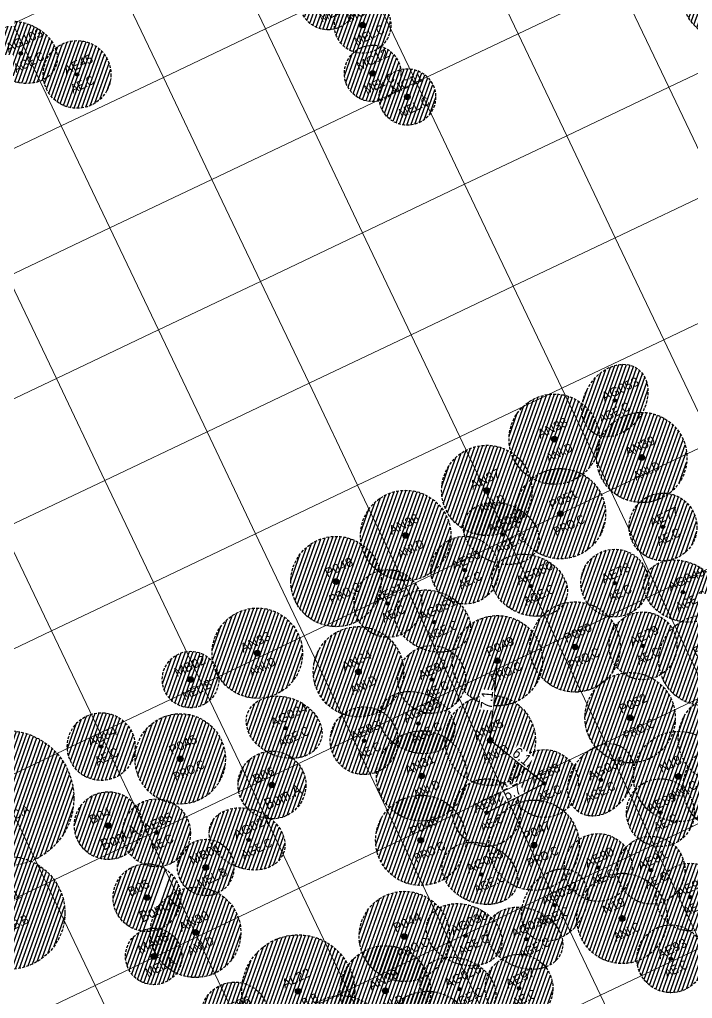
# Model space of a CAD drawing. Header units: metres. Extents: x 679599 to 680038, y 2748524 to 2748844.
# Drawn here: x 679815.6 to 679875.1, y 2748640.2 to 2748726.9 of the extents above; entities that cross this region are included whole.
import ezdxf

# ---------------------------------------------------------------- set-up
doc = ezdxf.new("R2010")
doc.units = ezdxf.units.M
doc.linetypes.add('HIDDEN', pattern=[0.375, 0.25, -0.125])
doc.layers.add('00-GRID_PLANTATION', color=7, linetype='Continuous', lineweight=0, true_color=0xff9c7a)
for name, color, linetype in [('02-L-Setting Out_Dimensions', 250, 'Continuous'), ('COTAUX', 7, 'Continuous'), ('SL_TREE_CANOPY', 251, 'HIDDEN'), ('SL_TREE_ID', 162, 'Continuous'), ('SL_TREE_LEGEND', 7, 'Continuous'), ('SL_TREE_TRUNK', 251, 'Continuous')]:
    doc.layers.add(name, color=color, linetype=linetype)
for name, color, linetype, true_color in [('SL_TREE_ACACIA_ETBAICA', 7, 'Continuous', 0x405700), ('SL_TREE_ACACIA_GERRARDII', 7, 'Continuous', 0x4c4c00), ('SL_TREE_ACACIA_NILOTICA', 7, 'Continuous', 0x264d00), ('SL_TREE_ALBIZIA_LEBBECK', 7, 'Continuous', 0xa3a300), ('SL_TREE_BOMBAX_CEIBA', 7, 'Continuous', 0xb80000), ('SL_TREE_FICUS_RELIGIOSA', 7, 'Continuous', 0x405700), ('SL_TREE_MELIA_AZEDARACH', 7, 'Continuous', 0xfcb0fa), ('SL_TREE_PROSOPIS_CINERARIA', 7, 'Continuous', 0x5f7f00)]:
    doc.layers.add(name, color=color, linetype=linetype, true_color=true_color)
doc.styles.add('E100', font='verdana.ttf', dxfattribs={"height": 0.4})
doc.styles.get("Standard").update_dxf_attribs({"font": 'arial.ttf'})
doc.styles.add('TER-200', font='ARIALN.TTF', dxfattribs={"height": 1})
doc.dimstyles.new('E250', dxfattribs={"dimscale": 0.03, "dimtxt": 0.4, "dimasz": 0.5, "dimexe": 0.1, "dimexo": 1, "dimgap": 4, "dimtad": 1, "dimzin": 0, "dimdsep": 46, "dimtxsty": 'E100', "dimblk1": 'LINCOT200', "dimblk2": 'LINCOT200', "dimsah": 1, "dimcen": 0.1, "dimdle": 0.1, "dimse1": 1, "dimse2": 1, "dimclrt": 256, "dimadec": 0, "dimazin": 0, "dimtfac": 0.01538461538461539, "dimtofl": 0, "dimtmove": 0, "dimatfit": 3, "dimldrblk": 'LINCOT200', "dimfxl": 1, "dimtolj": 1, "dimtzin": 0, "dimarcsym": 0})
pattern_1 = [(45, (0, 0), (-0.2245064030267289, 0.2245064030267289), [])]
pattern_2 = [(70.44812939262282, (-2.328306436538696e-10, -4.656612873077393e-10), (-0.2991926023986827, 0.106254584230064), [])]

# ---------------------------------------------------------------- blocks, each defined once
blk = doc.blocks.new('Bombax_ceiba')
h = blk.add_hatch()
h.set_pattern_fill('ANSI31', color=256, scale=0.1)
h.set_pattern_definition(pattern_1)
edge = h.paths.add_edge_path()
edge.add_arc((4.656612873077393e-10, 4.656612873077393e-10), 3.000000000087448, -25.44812939262281, 334.5518706073772)
at = {"layer": 'SL_TREE_TRUNK'}
h = blk.add_hatch(color=256, dxfattribs=at)
h.dxf.hatch_style = 1
edge = h.paths.add_edge_path()
edge.add_arc((4.656612873077393e-10, 4.656612873077393e-10), 0.2500003876001918, 0, 360)
at = {"layer": 'SL_TREE_CANOPY', "linetype": 'HIDDEN'}
blk.add_circle((4.656612873077393e-10, 4.656612873077393e-10), 3, dxfattribs=at)
at = {"layer": 'SL_TREE_TRUNK'}
blk.add_circle((4.656612873077393e-10, 4.656612873077393e-10), 0.2500003876001918, dxfattribs=at)
at = {"layer": 'SL_TREE_ID'}
blk.add_attdef('ID', (-1.276014421639939, 0.7167202825063849), '', height=0.7999999999999999, rotation=359.9999999999999, dxfattribs=at)
at = {"layer": 'SL_TREE_LEGEND', "insert": (-1.297057115955816, -0.8330300194211304), "char_height": 1, "attachment_point": 1, "style": 'TER-200'}
blk.add_mtext_dynamic_manual_height_columns('Bom.A', width=38.77952334683659, gutter_width=12.5, heights=[0], dxfattribs=at)
blk = doc.blocks.new('Acacia etbaica')
h = blk.add_hatch()
h.set_pattern_fill('ANSI31', color=256, scale=0.1)
h.set_pattern_definition(pattern_1)
edge = h.paths.add_edge_path()
edge.add_arc((4.440892098500626e-16, -1.110223024625157e-15), 3.000000000000001, 0, 360)
at = {"layer": 'SL_TREE_TRUNK'}
h = blk.add_hatch(color=256, dxfattribs=at)
h.dxf.hatch_style = 1
edge = h.paths.add_edge_path()
edge.add_arc((-4.190951585769653e-09, -3.725290298461914e-09), 0.1500002332421871, 286.4511275051879, 569.1271037239628)
edge.add_arc((-2.328306436538696e-09, 2.328306436538696e-09), 0.1500002378014961, 209.127105287983, 286.4511261276718)
at = {"layer": 'SL_TREE_CANOPY'}
blk.add_circle((0, 0), 3, dxfattribs=at)
at = {"layer": 'SL_TREE_TRUNK'}
for radius in [0.1500002332387778, 0.150000232560115]:
    blk.add_circle((-4.190951585769653e-09, -3.725290298461914e-09), radius, dxfattribs=at)
at = {"layer": 'SL_TREE_ID'}
blk.add_attdef('ID', (-0.8932882340763868, 0.3719346012949387), '', height=0.8, rotation=0.000420918299423, dxfattribs=at)
at = {"layer": 'SL_TREE_LEGEND', "insert": (-1.03268935325265, -0.5916003125882874), "char_height": 0.8, "attachment_point": 1, "rotation": 0.012362144577741912, "style": 'TER-200'}
blk.add_mtext_dynamic_manual_height_columns('AE.C', width=38.77952334683659, gutter_width=12.5, heights=[0], dxfattribs=at)
blk = doc.blocks.new('Acacia_nilotica')
h = blk.add_hatch()
h.set_pattern_fill('ANSI31', color=256, scale=0.1)
h.set_pattern_definition(pattern_1)
edge = h.paths.add_edge_path()
edge.add_arc((-6.661338147750939e-16, -8.881784197001252e-16), 3.999999999999999, 0, 360)
at = {"layer": 'SL_TREE_TRUNK'}
h = blk.add_hatch(color=256, dxfattribs=at)
h.dxf.hatch_style = 1
edge = h.paths.add_edge_path()
edge.add_arc((0, 0), 0.2500003876001918, 0, 360)
at = {"layer": 'SL_TREE_CANOPY', "linetype": 'HIDDEN'}
blk.add_circle((0, 0), 4, dxfattribs=at)
at = {"layer": 'SL_TREE_TRUNK'}
blk.add_circle((0, 0), 0.2500003876001918, dxfattribs=at)
at = {"layer": 'SL_TREE_ID'}
blk.add_attdef('ID', (-1.213950848484089, 0.9305009110162956), '', height=0.8, rotation=0.000420918299423, dxfattribs=at)
at = {"layer": 'SL_TREE_LEGEND', "insert": (-1.34179218168218, -0.8530613644979894), "char_height": 0.8, "attachment_point": 1, "style": 'TER-200'}
blk.add_mtext_dynamic_manual_height_columns('ANI.C', width=38.77952334683659, gutter_width=12.5, heights=[0], dxfattribs=at)
blk = doc.blocks.new('Prosopis_cineraria')
h = blk.add_hatch()
h.set_pattern_fill('ANSI31', color=256, scale=0.1)
h.set_pattern_definition(pattern_1)
edge = h.paths.add_edge_path()
edge.add_arc((-1.862645149230957e-09, -1.396983861923218e-09), 4.000000002159871, 0, 360)
at = {"layer": 'SL_TREE_TRUNK'}
h = blk.add_hatch(color=256, dxfattribs=at)
h.dxf.hatch_style = 1
edge = h.paths.add_edge_path()
edge.add_arc((0, 0), 0.25, 0, 360)
at = {"layer": 'SL_TREE_CANOPY', "linetype": 'HIDDEN'}
blk.add_circle((0, 0), 4, dxfattribs=at)
at = {"layer": 'SL_TREE_TRUNK'}
blk.add_circle((0, 0), 0.25, dxfattribs=at)
at = {"layer": 'SL_TREE_ID'}
blk.add_attdef('ID', (-0.5349555176233096, 0.6443084545875202), '', height=0.8, rotation=0.000420918299423, dxfattribs=at)
at = {"layer": 'SL_TREE_LEGEND', "insert": (-1.190907274773998, -0.8530613649636507), "char_height": 0.8, "attachment_point": 1, "style": 'TER-200'}
blk.add_mtext_dynamic_manual_height_columns('PRO.C', width=38.77952334683659, gutter_width=12.5, heights=[0], dxfattribs=at)
blk = doc.blocks.new('Acacia_gerrardii')
h = blk.add_hatch()
h.set_pattern_fill('ANSI31', color=256, scale=0.1, style=0)
h.set_pattern_definition(pattern_1)
edge = h.paths.add_edge_path()
edge.add_ellipse((-0.07890667230822146, 0.1374323763884604), major_axis=(-2.334159139066159, 2.54631103014604), ratio=0.7600819417513992, start_angle=0, end_angle=360)
at = {"layer": 'SL_TREE_TRUNK'}
h = blk.add_hatch(color=256, dxfattribs=at)
h.dxf.hatch_style = 1
edge = h.paths.add_edge_path()
edge.add_arc((2.328306436538696e-10, 4.656612873077393e-10), 0.1500002322718501, -7.354891001008641, 352.6451089989913)
at = {"layer": 'SL_TREE_CANOPY'}
blk.add_ellipse((-0.07890667230822146, 0.1374323763884604), major_axis=(-2.334159139066159, 2.54631103014604), ratio=0.7600819417513992, dxfattribs=at)
at = {"layer": 'SL_TREE_TRUNK'}
for radius in [0.1500002322718501, 0.150000232560115]:
    blk.add_circle((2.328306436538696e-10, 4.656612873077393e-10), radius, dxfattribs=at)
at = {"layer": 'SL_TREE_ID'}
blk.add_attdef('ID', (-0.9728607100642677, 0.5309647998048064), '', height=0.8, rotation=0.000420918299423, dxfattribs=at)
at = {"layer": 'SL_TREE_LEGEND', "insert": (-1.118427887933137, -0.6025218042600855), "char_height": 0.8, "attachment_point": 1, "style": 'TER-200'}
blk.add_mtext_dynamic_manual_height_columns('AGE.C', width=38.77952334683659, gutter_width=12.5, heights=[0], dxfattribs=at)
blk = doc.blocks.new('Acacia_gerrardii_1')
h = blk.add_hatch()
h.set_pattern_fill('ANSI31', color=256, scale=0.1, style=0)
h.set_pattern_definition(pattern_1)
edge = h.paths.add_edge_path()
edge.add_ellipse((2.328306436538696e-10, 4.656612873077393e-10), major_axis=(-2.994620075353438, -1.721699553644494), ratio=0.7600819417513994, start_angle=0, end_angle=360)
at = {"layer": 'SL_TREE_TRUNK'}
h = blk.add_hatch(color=256, dxfattribs=at)
h.dxf.hatch_style = 1
edge = h.paths.add_edge_path()
edge.add_arc((4.656612873077393e-10, 9.313225746154785e-10), 0.1500002322718501, -7.354891001008638, 352.6451089989913)
at = {"layer": 'SL_TREE_CANOPY'}
blk.add_ellipse((2.328306436538696e-10, 4.656612873077393e-10), major_axis=(-2.994620075353436, -1.721699553644493), ratio=0.7600819417513992, dxfattribs=at)
at = {"layer": 'SL_TREE_TRUNK'}
for radius in [0.1500002322718501, 0.150000232560115]:
    blk.add_circle((4.656612873077393e-10, 9.313225746154785e-10), radius, dxfattribs=at)
at = {"layer": 'SL_TREE_ID'}
blk.add_attdef('ID', (-0.8856829385832512, 0.3273389908758872), '', height=0.8, rotation=0.000420918299423, dxfattribs=at)
at = {"layer": 'SL_TREE_LEGEND', "insert": (-1.952773218109769, -0.530258249099262), "char_height": 0.8, "attachment_point": 1, "style": 'TER-200'}
blk.add_mtext_dynamic_manual_height_columns('AGE.C', width=38.77952334683659, gutter_width=12.5, heights=[0], dxfattribs=at)
blk = doc.blocks.new('Albizia_lebbeck')
h = blk.add_hatch()
h.set_pattern_fill('ANSI31', color=256, scale=0.1)
h.set_pattern_definition(pattern_1)
edge = h.paths.add_edge_path()
edge.add_arc((0, 4.656612873077393e-10), 4.999999999981005, -25.44812939262281, 334.5518706073772)
at = {"layer": 'SL_TREE_TRUNK'}
h = blk.add_hatch(color=256, dxfattribs=at)
h.dxf.hatch_style = 1
edge = h.paths.add_edge_path()
edge.add_arc((2.328306436538696e-10, 0), 0.2500003876001918, 0, 360)
at = {"layer": 'SL_TREE_CANOPY', "linetype": 'HIDDEN'}
blk.add_circle((2.328306436538696e-10, 0), 5, dxfattribs=at)
at = {"layer": 'SL_TREE_TRUNK'}
blk.add_circle((2.328306436538696e-10, 0), 0.2500003876001918, dxfattribs=at)
at = {"layer": 'SL_TREE_ID'}
blk.add_attdef('ID', (-0.9810078069718458, 0.7368421231547302), '', height=0.8, rotation=0.000420918299423, dxfattribs=at)
at = {"layer": 'SL_TREE_LEGEND', "insert": (-1.25964832330942, -0.7561016048520699), "char_height": 0.8, "attachment_point": 1, "rotation": 0.012362144525415425, "style": 'TER-200'}
blk.add_mtext_dynamic_manual_height_columns('ALB.B', width=38.77958347063934, gutter_width=12.50001938000959, heights=[0], dxfattribs=at)
blk = doc.blocks.new('Melia_azedarach')
h = blk.add_hatch()
h.set_pattern_fill('ANSI31', color=256, scale=0.1)
h.set_pattern_definition(pattern_1)
edge = h.paths.add_edge_path()
edge.add_arc((4.656612873077393e-10, 4.656612873077393e-10), 2.499999999665561, -25.44812939262281, 334.5518706073772)
at = {"layer": 'SL_TREE_TRUNK'}
h = blk.add_hatch(color=256, dxfattribs=at)
h.dxf.hatch_style = 1
edge = h.paths.add_edge_path()
edge.add_arc((4.656612873077393e-10, 4.656612873077393e-10), 0.2500003876001918, 0, 360)
at = {"layer": 'SL_TREE_CANOPY', "linetype": 'HIDDEN'}
blk.add_circle((4.656612873077393e-10, 4.656612873077393e-10), 2.5, dxfattribs=at)
at = {"layer": 'SL_TREE_TRUNK'}
blk.add_circle((4.656612873077393e-10, 4.656612873077393e-10), 0.2500003876001918, dxfattribs=at)
at = {"layer": 'SL_TREE_ID'}
blk.add_attdef('ID', (-0.9964467716198259, 0.7092995985187314), '', height=0.7999999999999999, rotation=359.9999999999999, dxfattribs=at)
at = {"layer": 'SL_TREE_LEGEND', "insert": (-1.25501318937166, -0.6531034354801655), "char_height": 0.8, "attachment_point": 1, "style": 'TER-200'}
blk.add_mtext_dynamic_manual_height_columns('MEL.A', width=38.77952334683659, gutter_width=12.5, heights=[0], dxfattribs=at)
blk = doc.blocks.new('Ficus_religiosa')
h = blk.add_hatch()
h.set_pattern_fill('ANSI31', color=256, scale=0.1)
h.set_pattern_definition(pattern_1)
edge = h.paths.add_edge_path()
edge.add_arc((0, 4.656612873077393e-10), 6.000000000018226, -25.44812939262281, 334.5518706073772)
at = {"layer": 'SL_TREE_TRUNK'}
h = blk.add_hatch(color=256, dxfattribs=at)
h.dxf.hatch_style = 1
edge = h.paths.add_edge_path()
edge.add_arc((2.328306436538696e-10, 4.656612873077393e-10), 0.2500003876001918, 0, 360)
at = {"layer": 'SL_TREE_CANOPY', "linetype": 'HIDDEN'}
blk.add_circle((2.328306436538696e-10, 4.656612873077393e-10), 6, dxfattribs=at)
at = {"layer": 'SL_TREE_TRUNK'}
blk.add_circle((2.328306436538696e-10, 4.656612873077393e-10), 0.2500003876001918, dxfattribs=at)
at = {"layer": 'SL_TREE_ID'}
blk.add_attdef('ID', (-1.43399011803339, 1.303747353318079), '', height=0.7999999999999999, rotation=359.9999999999999, dxfattribs=at)
at = {"layer": 'SL_TREE_LEGEND', "insert": (-0.9219077537950824, -1.253268694201168), "char_height": 0.8, "attachment_point": 1, "style": 'TER-200'}
blk.add_mtext_dynamic_manual_height_columns('FIC.A', width=38.77952334683659, gutter_width=12.5, heights=[0], dxfattribs=at)
blk = doc.blocks.new('Acacia Nilotica D')
h = blk.add_hatch()
h.set_pattern_fill('ANSI31', color=256, scale=0.1)
h.set_pattern_definition(pattern_1)
edge = h.paths.add_edge_path()
edge.add_arc((2.328306436538696e-10, 0), 3.999999999999999, -6.5439871631012e-05, 359.9999345601284)
at = {"layer": 'SL_TREE_TRUNK'}
h = blk.add_hatch(color=256, dxfattribs=at)
h.dxf.hatch_style = 1
edge = h.paths.add_edge_path()
edge.add_arc((2.328306436538696e-10, 0), 0.2500003876001918, 0, 360)
at = {"layer": 'SL_TREE_CANOPY', "linetype": 'HIDDEN'}
blk.add_circle((2.328306436538696e-10, 0), 4, dxfattribs=at)
at = {"layer": 'SL_TREE_TRUNK'}
blk.add_circle((2.328306436538696e-10, 0), 0.2500003876001918, dxfattribs=at)
at = {"layer": 'SL_TREE_ID'}
blk.add_attdef('ID', (-1.114701568342348, 0.5722070784384528), '', height=0.8, rotation=0.000420918299423, dxfattribs=at)
at = {"layer": 'SL_TREE_LEGEND', "insert": (-1.328076369118698, -0.8530600350350142), "char_height": 0.8, "attachment_point": 1, "rotation": 359.99993456012834, "style": 'TER-200'}
blk.add_mtext_dynamic_manual_height_columns('ANI.D', width=38.77952334683659, gutter_width=12.5, heights=[0], dxfattribs=at)
blk = doc.blocks.new('LINCOT200')
for p, q in [((0, -9.999961704014428), (0, 10.00003829598555)), ((3.694822225952521e-13, 3.829598557558711e-05), (10.00000000000051, 3.829598557558711e-05))]:
    blk.add_line(p, q)
at = {"const_width": 1.875}
blk.add_lwpolyline([(3.535533801624467, -3.535495714255788), (-3.535533950636761, 3.535572157214077)], dxfattribs=at)
at = {"layer": 'COTAUX'}
blk.add_line((0, 0), (-1.249999999999915, 0), dxfattribs=at)
blk = doc.blocks.new('*D68')
at = {"layer": '02-L-Setting Out_Dimensions', "color": 0, "lineweight": -2, "transparency": 16777216}
blk.add_line((679856.9456039602, 2748656.689528313), (679862.0338933626, 2748659.258635679), dxfattribs=at)
at = {"layer": 'Defpoints', "color": 0, "transparency": 16777216}
for p in [(679862.0472833909, 2748659.265396385), (679862.0472833914, 2748659.265396384), (679856.9322139309, 2748656.682767609)]:
    blk.add_point(p, dxfattribs=at)
at = {"layer": '02-L-Setting Out_Dimensions', "color": 0, "lineweight": -2, "transparency": 16777216, "xscale": 0.015, "yscale": 0.015, "zscale": 0.015}
for p, rotation in [((679862.0472833912, 2748659.265396384), 26.78947974869627), ((679856.9322139313, 2748656.682767608), 206.7894797486963)]:
    blk.add_blockref('LINCOT200', p, dxfattribs=dict(at, rotation=rotation))
at = {"layer": '02-L-Setting Out_Dimensions', "transparency": 16777216, "insert": (679859.2064631466, 2748658.535147952), "char_height": 1, "attachment_point": 5, "rotation": 26.78947974869629, "style": 'TER-200', "bg_fill": 3, "box_fill_scale": 1.1, "bg_fill_color": 256, "bg_fill_true_color": 13158600, "bg_fill_transparency": 0}
blk.add_mtext('\\A1;5.7', dxfattribs=at)
blk = doc.blocks.new('*D69')
at = {"layer": '02-L-Setting Out_Dimensions', "color": 0, "lineweight": -2, "transparency": 16777216}
blk.add_line((679862.0355528994, 2748659.274744943), (679857.2684936477, 2748663.073830053), dxfattribs=at)
at = {"layer": 'Defpoints', "color": 0, "transparency": 16777216}
for p in [(679857.2567631558, 2748663.083178613), (679857.2567631558, 2748663.083178613), (679862.0472833907, 2748659.265396384)]:
    blk.add_point(p, dxfattribs=at)
at = {"layer": '02-L-Setting Out_Dimensions', "color": 0, "lineweight": -2, "transparency": 16777216, "xscale": 0.015, "yscale": 0.015, "zscale": 0.015}
for p, rotation in [((679857.256763156, 2748663.083178612), 141.4470738691757), ((679862.047283391, 2748659.265396384), 321.4470738691756)]:
    blk.add_blockref('LINCOT200', p, dxfattribs=dict(at, rotation=rotation))
at = {"layer": '02-L-Setting Out_Dimensions', "transparency": 16777216, "insert": (679860.0450198762, 2748661.667416248), "char_height": 1, "attachment_point": 5, "rotation": 321.44707386917565, "style": 'TER-200', "bg_fill": 3, "box_fill_scale": 1.1, "bg_fill_color": 256, "bg_fill_true_color": 13158600, "bg_fill_transparency": 0}
blk.add_mtext('\\A1;6.1', dxfattribs=at)
blk = doc.blocks.new('*D70')
at = {"layer": '02-L-Setting Out_Dimensions', "color": 0, "lineweight": -2, "transparency": 16777216}
blk.add_line((679857.2580897539, 2748663.098119837), (679857.8817583648, 2748670.122370861), dxfattribs=at)
at = {"layer": 'Defpoints', "color": 0, "transparency": 16777216}
for p in [(679857.8830849667, 2748670.137312084), (679857.8830849667, 2748670.137312084), (679857.2567631556, 2748663.083178613)]:
    blk.add_point(p, dxfattribs=at)
at = {"layer": '02-L-Setting Out_Dimensions', "color": 0, "lineweight": -2, "transparency": 16777216, "xscale": 0.015, "yscale": 0.015, "zscale": 0.015}
for p, rotation in [((679857.8830849649, 2748670.137312084), 84.92613215102631), ((679857.256763154, 2748663.083178614), 264.9261321510263)]:
    blk.add_blockref('LINCOT200', p, dxfattribs=dict(at, rotation=rotation))
at = {"layer": '02-L-Setting Out_Dimensions', "transparency": 16777216, "insert": (679856.9503151614, 2748666.665259131), "char_height": 1, "attachment_point": 5, "rotation": 84.92613215102632, "style": 'TER-200', "bg_fill": 3, "box_fill_scale": 1.1, "bg_fill_color": 256, "bg_fill_true_color": 13158600, "bg_fill_transparency": 0}
blk.add_mtext('\\A1;7.1', dxfattribs=at)
blk = doc.blocks.new('Melia_acedarach.B')
h = blk.add_hatch()
h.set_pattern_fill('ANSI31', color=256, scale=0.1, angle=25.44812939262281)
h.set_pattern_definition(pattern_2)
edge = h.paths.add_edge_path()
edge.add_arc((0, 0), 2.499999999665561, 3.180554681463517e-15, 360)
at = {"layer": 'SL_TREE_TRUNK'}
h = blk.add_hatch(color=256, dxfattribs=at)
h.dxf.hatch_style = 1
edge = h.paths.add_edge_path()
edge.add_arc((0, 0), 0.2500003876001918, 0, 360)
at = {"layer": 'SL_TREE_CANOPY', "linetype": 'HIDDEN'}
blk.add_circle((0, 0), 2.5, dxfattribs=at)
at = {"layer": 'SL_TREE_TRUNK'}
blk.add_circle((0, 0), 0.2500003876001918, dxfattribs=at)
at = {"layer": 'SL_TREE_ID'}
blk.add_attdef('ID', (-1.204547825385816, 0.2123125661164522), '', height=0.7999999999999999, rotation=25.44812939875967, dxfattribs=at)
at = {"layer": 'SL_TREE_LEGEND', "insert": (-0.8526106143835932, -1.12900723842904), "char_height": 0.8, "attachment_point": 1, "rotation": 25.448129392622818, "style": 'TER-200'}
blk.add_mtext_dynamic_manual_height_columns('MEL.B', width=38.77952334683659, gutter_width=12.5, heights=[0], dxfattribs=at)
blk = doc.blocks.new('Melia_Azedarach.C')
h = blk.add_hatch()
h.set_pattern_fill('ANSI31', color=256, scale=0.1, angle=25.44812939262281)
h.set_pattern_definition(pattern_2)
edge = h.paths.add_edge_path()
edge.add_arc((0, 0), 2.499999999665561, 3.180554681463517e-15, 360)
at = {"layer": 'SL_TREE_TRUNK'}
h = blk.add_hatch(color=256, dxfattribs=at)
h.dxf.hatch_style = 1
edge = h.paths.add_edge_path()
edge.add_arc((0, 0), 0.2500003876001918, 0, 360)
at = {"layer": 'SL_TREE_CANOPY', "linetype": 'HIDDEN'}
blk.add_circle((0, 0), 2.5, dxfattribs=at)
at = {"layer": 'SL_TREE_TRUNK'}
blk.add_circle((0, 0), 0.2500003876001918, dxfattribs=at)
at = {"layer": 'SL_TREE_ID'}
blk.add_attdef('ID', (-1.204547825385816, 0.2123125661164522), '', height=0.7999999999999999, rotation=25.44812939875967, dxfattribs=at)
at = {"layer": 'SL_TREE_LEGEND', "insert": (-0.8526106143835932, -1.12900723842904), "char_height": 0.8, "attachment_point": 1, "rotation": 25.448129392622818, "style": 'TER-200'}
blk.add_mtext_dynamic_manual_height_columns('MEL.C', width=38.77952334683659, gutter_width=12.5, heights=[0], dxfattribs=at)

msp = doc.modelspace()

# ---------------------------------------------------------------- linework, layer by layer
at = {"layer": '00-GRID_PLANTATION'}
for points in [[(679810.7103758773, 2748735.548923619), (679819.7401553156, 2748739.845792629), (679824.0370243263, 2748730.81601319), (679815.007244888, 2748726.51914418)], [(679833.0668037642, 2748735.112882201), (679842.0965832026, 2748739.409751212), (679846.3934522133, 2748730.379971773), (679837.3636727748, 2748726.083102762)], [(679855.4232316512, 2748734.676840784), (679864.4530110895, 2748738.973709795), (679868.7498801003, 2748729.943930357), (679859.7201006619, 2748725.647061346)], [(679824.0370243262, 2748730.81601319), (679833.0668037644, 2748735.112882201), (679837.3636727748, 2748726.083102762), (679828.3338933368, 2748721.786233752)], [(679846.393452213, 2748730.379971774), (679855.4232316514, 2748734.676840785), (679859.7201006623, 2748725.647061346), (679850.6903212237, 2748721.350192335)], [(679868.7498801, 2748729.943930357), (679877.7796595381, 2748734.240799367), (679882.0765285491, 2748725.211019929), (679873.0467491105, 2748720.914150918)], [(679815.007244888, 2748726.51914418), (679824.0370243263, 2748730.81601319), (679828.3338933372, 2748721.786233752), (679819.3041138989, 2748717.489364741)], [(679837.3636727749, 2748726.083102763), (679846.3934522133, 2748730.379971774), (679850.6903212239, 2748721.350192335), (679841.6605417858, 2748717.053323324)], [(679859.7201006623, 2748725.647061346), (679868.7498801004, 2748729.943930357), (679873.0467491109, 2748720.914150918), (679864.0169696728, 2748716.617281908)], [(679805.9774654501, 2748722.222275168), (679815.0072448883, 2748726.519144179), (679819.3041138991, 2748717.48936474), (679810.2743344605, 2748713.19249573)], [(679828.3338933368, 2748721.786233752), (679837.3636727751, 2748726.083102763), (679841.660541786, 2748717.053323324), (679832.6307623473, 2748712.756454314)], [(679850.6903212239, 2748721.350192335), (679859.7201006624, 2748725.647061346), (679864.016969673, 2748716.617281908), (679854.9871902346, 2748712.320412897)], [(679873.0467491109, 2748720.914150918), (679882.0765285491, 2748725.211019929), (679886.3733975597, 2748716.181240491), (679877.3436181216, 2748711.88437148)], [(679819.3041138984, 2748717.489364742), (679828.333893337, 2748721.786233753), (679832.6307623477, 2748712.756454314), (679823.6009829096, 2748708.459585303)], [(679841.6605417856, 2748717.053323325), (679850.6903212239, 2748721.350192335), (679854.9871902346, 2748712.320412897), (679845.9574107963, 2748708.023543886)], [(679864.016969673, 2748716.617281908), (679873.0467491113, 2748720.914150918), (679877.3436181222, 2748711.88437148), (679868.3138386839, 2748707.587502469)], [(679810.2743344605, 2748713.19249573), (679819.3041138991, 2748717.489364741), (679823.6009829096, 2748708.459585303), (679814.5712034714, 2748704.162716291)], [(679832.6307623477, 2748712.756454314), (679841.6605417862, 2748717.053323324), (679845.9574107965, 2748708.023543886), (679836.9276313586, 2748703.726674875)], [(679854.987190235, 2748712.320412897), (679864.0169696733, 2748716.617281907), (679868.3138386841, 2748707.587502469), (679859.2840592455, 2748703.290633458)], [(679823.6009829098, 2748708.459585303), (679832.630762348, 2748712.756454314), (679836.9276313588, 2748703.726674875), (679827.8978519202, 2748699.429805864)], [(679845.9574107965, 2748708.023543886), (679854.987190235, 2748712.320412897), (679859.2840592455, 2748703.290633458), (679850.2542798074, 2748698.993764447)], [(679868.3138386837, 2748707.587502469), (679877.343618122, 2748711.88437148), (679881.6404871327, 2748702.854592042), (679872.6107076945, 2748698.557723031)], [(679814.5712034713, 2748704.162716292), (679823.6009829098, 2748708.459585303), (679827.8978519202, 2748699.429805864), (679818.868072482, 2748695.132936853)], [(679836.9276313588, 2748703.726674875), (679845.9574107969, 2748708.023543886), (679850.2542798078, 2748698.993764448), (679841.2245003693, 2748694.696895437)], [(679859.2840592457, 2748703.290633459), (679868.3138386839, 2748707.58750247), (679872.6107076948, 2748698.557723031), (679863.5809282563, 2748694.26085402)], [(679805.5414240333, 2748699.865847281), (679814.5712034721, 2748704.162716292), (679818.8680724823, 2748695.132936853), (679809.838293044, 2748690.836067843)], [(679827.8978519205, 2748699.429805865), (679836.9276313588, 2748703.726674875), (679841.2245003695, 2748694.696895437), (679832.1947209311, 2748690.400026426)], [(679850.2542798077, 2748698.993764448), (679859.2840592457, 2748703.290633459), (679863.5809282563, 2748694.26085402), (679854.5511488179, 2748689.963985009)], [(679872.6107076945, 2748698.557723031), (679881.6404871327, 2748702.854592042), (679885.9373561436, 2748693.824812604), (679876.9075767051, 2748689.527943593)], [(679818.8680724822, 2748695.132936853), (679827.8978519205, 2748699.429805865), (679832.1947209311, 2748690.400026426), (679823.1649414926, 2748686.103157415)], [(679841.2245003693, 2748694.696895437), (679850.2542798077, 2748698.993764448), (679854.5511488183, 2748689.96398501), (679845.52136938, 2748685.667115999)], [(679863.5809282563, 2748694.260854021), (679872.6107076948, 2748698.557723031), (679876.9075767052, 2748689.527943593), (679867.8777972669, 2748685.231074582)], [(679809.8382930446, 2748690.836067842), (679818.868072483, 2748695.132936853), (679823.1649414937, 2748686.103157415), (679814.1351620551, 2748681.806288403)], [(679832.1947209311, 2748690.400026427), (679841.2245003693, 2748694.696895437), (679845.5213693802, 2748685.667115999), (679836.4915899419, 2748681.370246988)], [(679854.5511488181, 2748689.96398501), (679863.5809282563, 2748694.260854021), (679867.8777972669, 2748685.231074582), (679858.8480178285, 2748680.934205571)], [(679823.1649414928, 2748686.103157416), (679832.1947209311, 2748690.400026427), (679836.4915899419, 2748681.370246988), (679827.4618105035, 2748677.073377977)], [(679845.52136938, 2748685.667115999), (679854.5511488181, 2748689.96398501), (679858.848017829, 2748680.934205571), (679849.8182383907, 2748676.637336561)], [(679867.8777972669, 2748685.231074582), (679876.9075767052, 2748689.527943593), (679881.204445716, 2748680.498164155), (679872.1746662776, 2748676.201295143)], [(679814.1351620553, 2748681.806288404), (679823.1649414934, 2748686.103157415), (679827.4618105043, 2748677.073377976), (679818.432031066, 2748672.776508966)], [(679836.4915899419, 2748681.370246988), (679845.5213693802, 2748685.667115999), (679849.8182383911, 2748676.63733656), (679840.7884589526, 2748672.34046755)], [(679858.8480178285, 2748680.934205571), (679867.8777972669, 2748685.231074582), (679872.1746662776, 2748676.201295143), (679863.1448868393, 2748671.904426133)], [(679805.1053826172, 2748677.509419393), (679814.1351620553, 2748681.806288404), (679818.432031066, 2748672.776508966), (679809.4022516276, 2748668.479639955)], [(679827.4618105035, 2748677.073377978), (679836.4915899419, 2748681.370246988), (679840.7884589526, 2748672.34046755), (679831.758679514, 2748668.043598539)], [(679872.1746662776, 2748676.201295144), (679881.2044457162, 2748680.498164155), (679885.5013147267, 2748671.468384716), (679876.4715352883, 2748667.171515706)], [(679818.4320310658, 2748672.776508966), (679827.4618105041, 2748677.073377977), (679831.7586795149, 2748668.043598538), (679822.7289000765, 2748663.746729528)], [(679840.7884589526, 2748672.34046755), (679849.8182383911, 2748676.63733656), (679854.1151074017, 2748667.607557122), (679845.0853279632, 2748663.310688111)], [(679863.1448868396, 2748671.904426133), (679872.1746662776, 2748676.201295144), (679876.4715352883, 2748667.171515706), (679867.4417558498, 2748662.874646695)], [(679809.4022516276, 2748668.479639955), (679818.4320310658, 2748672.776508966), (679822.7289000765, 2748663.746729528), (679813.6991206385, 2748659.449860517)], [(679831.758679514, 2748668.043598539), (679840.7884589526, 2748672.34046755), (679845.0853279632, 2748663.310688111), (679836.055548525, 2748659.0138191)], [(679822.7289000765, 2748663.746729528), (679831.7586795149, 2748668.043598538), (679836.0555485258, 2748659.0138191), (679827.0257690871, 2748654.716950089)], [(679867.44175585, 2748662.874646695), (679876.4715352885, 2748667.171515706), (679880.7684042993, 2748658.141736267), (679871.7386248609, 2748653.844867256)], [(679813.6991206385, 2748659.449860517), (679822.7289000765, 2748663.746729528), (679827.0257690874, 2748654.716950089), (679817.9959896491, 2748650.420081079)], [(679836.0555485253, 2748659.0138191), (679845.0853279635, 2748663.310688111), (679849.3821969741, 2748654.280908673), (679840.3524175356, 2748649.984039662)], [(679804.6693412, 2748655.152991506), (679813.6991206385, 2748659.449860517), (679817.9959896491, 2748650.420081079), (679808.9662102107, 2748646.123212067)], [(679827.0257690871, 2748654.716950089), (679836.0555485255, 2748659.0138191), (679840.3524175362, 2748649.984039662), (679831.3226380979, 2748645.687170651)], [(679871.7386248615, 2748653.844867256), (679880.7684042996, 2748658.141736267), (679885.0652733103, 2748649.111956829), (679876.0354938718, 2748644.815087818)], [(679817.9959896491, 2748650.420081079), (679827.0257690871, 2748654.716950089), (679831.3226380979, 2748645.687170651), (679822.2928586598, 2748641.39030164)], [(679840.3524175358, 2748649.984039662), (679849.3821969741, 2748654.280908674), (679853.6790659848, 2748645.251129235), (679844.6492865467, 2748640.954260224)], [(679862.7088454234, 2748649.547998245), (679871.7386248615, 2748653.844867256), (679876.0354938721, 2748644.815087817), (679867.0057144338, 2748640.518218806)], [(679808.9662102106, 2748646.123212068), (679817.9959896491, 2748650.420081079), (679822.2928586598, 2748641.39030164), (679813.2630792215, 2748637.093432629)], [(679831.322638098, 2748645.687170651), (679840.3524175364, 2748649.984039661), (679844.6492865471, 2748640.954260223), (679835.6195071086, 2748636.657391212)], [(679853.6790659848, 2748645.251129235), (679862.7088454232, 2748649.547998245), (679867.0057144338, 2748640.518218807), (679857.9759349957, 2748636.221349796)], [(679822.2928586598, 2748641.39030164), (679831.3226380979, 2748645.687170651), (679835.6195071088, 2748636.657391212), (679826.5897276704, 2748632.360522202)], [(679844.6492865467, 2748640.954260224), (679853.679065985, 2748645.251129235), (679857.9759349957, 2748636.221349796), (679848.9461555574, 2748631.924480786)], [(679867.0057144338, 2748640.518218807), (679876.035493872, 2748644.815087818), (679880.3323628827, 2748635.785308379), (679871.3025834445, 2748631.488439368)], [(679813.2630792218, 2748637.093432629), (679822.2928586602, 2748641.39030164), (679826.5897276709, 2748632.360522202), (679817.5599482324, 2748628.063653191)], [(679835.6195071089, 2748636.657391212), (679844.6492865473, 2748640.954260223), (679848.9461555582, 2748631.924480784), (679839.9163761198, 2748627.627611773)], [(679857.9759349956, 2748636.221349796), (679867.0057144338, 2748640.518218807), (679871.3025834445, 2748631.488439369), (679862.2728040062, 2748627.191570358)]]:
    msp.add_lwpolyline(points, close=True, dxfattribs=at)

# ---------------------------------------------------------------- block references
at = {"layer": 'SL_TREE_ACACIA_ETBAICA', "rotation": 25.44812939262281}
for p, values in [((679820.6979781172, 2748722.048153074), {'ID': 'AE45'}), ((679872.5349325879, 2748681.980367688), {'ID': 'AE77'}), ((679855.0070213462, 2748678.151486591), {'ID': 'AE80'}), ((679868.2691813145, 2748677.009638425), {'ID': 'AE78'}), ((679848.1983444598, 2748675.201984455), {'ID': 'AE81'}), ((679870.7645330019, 2748671.454121528), {'ID': 'AE79'}), ((679852.076657488, 2748668.469895049), {'ID': 'AE82'}), ((679822.8326706201, 2748662.531012234), {'ID': 'AE84'}), ((679846.0931521114, 2748663.050760062), {'ID': 'AE83'}), ((679862.0472833933, 2748659.265396391), {'ID': 'AE88'}), ((679856.932213934, 2748656.682767614), {'ID': 'AE87'}), ((679872.3042396896, 2748656.683110423), {'ID': 'AE89'}), ((679827.7230850668, 2748654.894103399), {'ID': 'AE85'}), ((679866.7969123486, 2748651.827633025), {'ID': 'AE90'}), ((679871.4806433787, 2748651.591652498), {'ID': 'AE91'}), ((679874.9295300929, 2748649.205408863), {'ID': 'AE92'}), ((679873.2251389434, 2748643.742541011), {'ID': 'AE93'}), ((679859.7996148163, 2748641.140125371), {'ID': 'AE97'}), ((679834.6483025184, 2748638.676465689), {'ID': 'AE86'})]:
    msp.add_blockref('Acacia etbaica', p, dxfattribs=at).add_auto_attribs(values)
at = {"layer": 'SL_TREE_ACACIA_GERRARDII', "rotation": 25.44812939262281}
for name, p, values in [('Acacia_gerrardii', (679815.7234642749, 2748723.913073372), {'ID': 'AG103'}), ('Acacia_gerrardii_1', (679868.285070139, 2748693.170302195), {'ID': 'AG053'}), ('Acacia_gerrardii', (679858.3486604785, 2748681.31329008), {'ID': 'AG052'}), ('Acacia_gerrardii', (679860.8665871348, 2748676.729149948), {'ID': 'AG050'}), ('Acacia_gerrardii', (679874.3051557468, 2748676.209139711), {'ID': 'AG049'}), ('Acacia_gerrardii', (679852.2821776838, 2748673.554840919), {'ID': 'AG051'}), ('Acacia_gerrardii', (679850.892899887, 2748664.564876898), {'ID': 'AG035'}), ('Acacia_gerrardii', (679839.1462476776, 2748664.154272977), {'ID': 'AG034'}), ('Acacia_gerrardii_1', (679867.0370110421, 2748659.585139988), {'ID': 'AG036'}), ('Acacia_gerrardii', (679835.8689652511, 2748654.26580353), {'ID': 'AG027'}), ('Acacia_gerrardii', (679856.4643942558, 2748651.216832621), {'ID': 'AG033'}), ('Acacia_gerrardii_1', (679862.9434668031, 2748648.498565572), {'ID': 'AG032'}), ('Acacia_gerrardii', (679855.0739617983, 2748645.785654629), {'ID': 'AG030'}), ('Acacia_gerrardii', (679860.445590051, 2748645.470201234), {'ID': 'AG031'}), ('Acacia_gerrardii', (679854.5264297029, 2748641.047253402), {'ID': 'AG028'}), ('Acacia_gerrardii', (679866.624308601, 2748635.889566719), {'ID': 'AG029'})]:
    msp.add_blockref(name, p, dxfattribs=at).add_auto_attribs(values)
at = {"layer": 'SL_TREE_ACACIA_NILOTICA'}
for name, p, rotation, values in [('Acacia Nilotica D', (679862.9173501014, 2748689.748057574), 25.44819483249446, {'ID': 'AN38'}), ('Acacia Nilotica D', (679870.6526657167, 2748688.130111726), 25.44819483249446, {'ID': 'AN39'}), ('Acacia Nilotica D', (679856.9482482208, 2748685.214294148), 25.44819483249446, {'ID': 'AN37'}), ('Acacia Nilotica D', (679849.7702848692, 2748681.22551195), 25.44819483249446, {'ID': 'AN36'}), ('Acacia Nilotica D', (679836.640646617, 2748670.801516841), 25.44819483249446, {'ID': 'AN33'}), ('Acacia Nilotica D', (679845.594262128, 2748669.159308533), 25.44819483249446, {'ID': 'AN34'}), ('Acacia Nilotica D', (679857.2567631558, 2748663.083178613), 25.44819483249446, {'ID': 'AN35'}), ('Acacia_nilotica', (679877.887851673, 2748663.243303491), 25.44812939262281, {'ID': 'N17'}), ('Acacia Nilotica D', (679851.1786819512, 2748659.931624806), 25.44819483249446, {'ID': 'AN31'}), ('Acacia_nilotica', (679873.9127141105, 2748659.885847156), 25.44812939262281, {'ID': 'N18'}), ('Acacia_nilotica', (679868.914088078, 2748647.317637375), 25.44812939262281, {'ID': 'N19'}), ('Acacia Nilotica D', (679831.1853172078, 2748646.081119775), 25.44819483249446, {'ID': 'AN30'}), ('Acacia Nilotica D', (679847.976139169, 2748640.897981186), 25.44819483249446, {'ID': 'AN29'})]:
    msp.add_blockref(name, p, dxfattribs=dict(at, rotation=rotation)).add_auto_attribs(values)
at = {"layer": 'SL_TREE_ALBIZIA_LEBBECK', "rotation": 25.44812939262281}
for p, values in [((679814.6240324546, 2748647.800768792), {'ID': 'AL21'}), ((679840.2647251231, 2748640.866990279), {'ID': 'AL22'})]:
    msp.add_blockref('Albizia_lebbeck', p, dxfattribs=at).add_auto_attribs(values)
at = {"layer": 'SL_TREE_BOMBAX_CEIBA', "rotation": 25.44812939262281}
for p, values in [((679837.9371856403, 2748659.129130872), {'ID': 'B06'}), ((679823.454266853, 2748655.532141707), {'ID': 'B04'}), ((679826.8811666553, 2748649.156654876), {'ID': 'B05'})]:
    msp.add_blockref('Bombax_ceiba', p, dxfattribs=at).add_auto_attribs(values)
at = {"layer": 'SL_TREE_FICUS_RELIGIOSA', "rotation": 25.44812939262281}
msp.add_blockref('Ficus_religiosa', (679814.4124807805, 2748657.962115388), dxfattribs=at).add_auto_attribs({'ID': 'FC03'})
at = {"layer": 'SL_TREE_MELIA_AZEDARACH'}
for name, p, values in [('Melia_Azedarach.C', (679842.8839448123, 2748728.498710612), {'ID': 'MC14'}), ('Melia_Azedarach.C', (679845.9568071963, 2748726.418654772), {'ID': 'MC13'}), ('Melia_Azedarach.C', (679846.8494393015, 2748722.138825524), {'ID': 'MC12'}), ('Melia_Azedarach.C', (679849.9190675509, 2748720.050727881), {'ID': 'MC11'}), ('Melia_acedarach.B', (679830.7387150769, 2748668.466998762), {'ID': 'MB02'}), ('Melia_acedarach.B', (679832.0805886706, 2748651.825936937), {'ID': 'MB01'})]:
    msp.add_blockref(name, p, dxfattribs=at).add_auto_attribs(values)
at = {"layer": 'SL_TREE_MELIA_AZEDARACH', "rotation": 25.44812939262281}
msp.add_blockref('Melia_azedarach', (679827.4830427194, 2748643.950912651), dxfattribs=at).add_auto_attribs({'ID': 'MA05'})
at = {"layer": 'SL_TREE_PROSOPIS_CINERARIA', "rotation": 25.44812939262281}
for p, values in [((679878.2314696846, 2748729.116433231), {'ID': 'P085'}), ((679863.4572203398, 2748683.151775503), {'ID': 'P051'}), ((679843.6058552798, 2748677.146139463), {'ID': 'P048'}), ((679864.751652221, 2748671.349552132), {'ID': 'P050'}), ((679857.8830849673, 2748670.137312084), {'ID': 'P049'}), ((679876.1650615111, 2748670.153762899), {'ID': 'P053'}), ((679869.6266753004, 2748665.086596944), {'ID': 'P052'}), ((679829.824572692, 2748661.441681), {'ID': 'P045'}), ((679878.3147939104, 2748658.946753971), {'ID': 'P054'}), ((679851.1087891666, 2748654.233594018), {'ID': 'P046'}), ((679861.1270818637, 2748653.799776731), {'ID': 'P047'}), ((679849.6505610682, 2748645.717196425), {'ID': 'P044'}), ((679851.6792713099, 2748636.871474176), {'ID': 'P043'}), ((679844.0667915696, 2748636.486527983), {'ID': 'P041'})]:
    msp.add_blockref('Prosopis_cineraria', p, dxfattribs=at).add_auto_attribs(values)

# ---------------------------------------------------------------- next in the draw order: dimensions: what is measured, and where the dimension line sits
at = {"layer": '02-L-Setting Out_Dimensions'}
dim = msp.add_aligned_dim(p1=(679856.9322139311, 2748656.682767609), p2=(679862.0472833911, 2748659.265396385), distance=-9.363024020802322e-10, dimstyle='E250', override={"dimtxt": 0.8, "dimdec": 1, "dimtxsty": 'TER-200', "dimtfill": 1, "dimtfillclr": 7}, dxfattribs=at)
dim.commit()
dim.dimension.update_dxf_attribs({"geometry": '*D68', "text_midpoint": (679859.2064631467, 2748658.535147952)})

# ---------------------------------------------------------------- next in the draw order: linework, layer by layer
at = {"layer": '00-GRID_PLANTATION'}
msp.add_lwpolyline([(679849.3821969741, 2748654.280908673), (679858.4119764125, 2748658.577777683), (679862.708845423, 2748649.547998245), (679853.6790659847, 2748645.251129234)], close=True, dxfattribs=at)

# ---------------------------------------------------------------- next in the draw order: dimensions: what is measured, and where the dimension line sits
at = {"layer": '02-L-Setting Out_Dimensions'}
dim = msp.add_aligned_dim(p1=(679862.0472833909, 2748659.265396384), p2=(679857.2567631558, 2748663.083178613), distance=0, dimstyle='E250', override={"dimtxt": 0.8, "dimdec": 1, "dimtxsty": 'TER-200', "dimtfill": 1, "dimtfillclr": 7}, dxfattribs=at)
dim.commit()
dim.dimension.update_dxf_attribs({"geometry": '*D69', "text_midpoint": (679860.0450198763, 2748661.667416247)})

# ---------------------------------------------------------------- next in the draw order: dimensions: what is measured, and where the dimension line sits
dim = msp.add_aligned_dim(p1=(679857.2567631558, 2748663.083178613), p2=(679857.8830849668, 2748670.137312083), distance=1.9832526833215754e-10, dimstyle='E250', override={"dimtxt": 0.8, "dimdec": 1, "dimtxsty": 'TER-200', "dimtfill": 1, "dimtfillclr": 7}, dxfattribs=at)
dim.commit()
dim.dimension.update_dxf_attribs({"geometry": '*D70', "text_midpoint": (679856.9503151615, 2748666.665259131)})

# ---------------------------------------------------------------- next in the draw order: linework, layer by layer
at = {"layer": '00-GRID_PLANTATION'}
for points in [[(679849.8182383907, 2748676.637336561), (679858.848017829, 2748680.934205571), (679863.1448868397, 2748671.904426133), (679854.1151074014, 2748667.607557122)], [(679854.1151074012, 2748667.607557123), (679863.1448868396, 2748671.904426133), (679867.4417558502, 2748662.874646695), (679858.411976412, 2748658.577777684)], [(679845.0853279635, 2748663.310688111), (679854.1151074014, 2748667.607557123), (679858.4119764125, 2748658.577777683), (679849.3821969741, 2748654.280908673)], [(679858.4119764125, 2748658.577777683), (679867.4417558506, 2748662.874646694), (679871.7386248615, 2748653.844867256), (679862.7088454232, 2748649.547998245)]]:
    msp.add_lwpolyline(points, close=True, dxfattribs=at)

doc.saveas('drawing.dxf')
